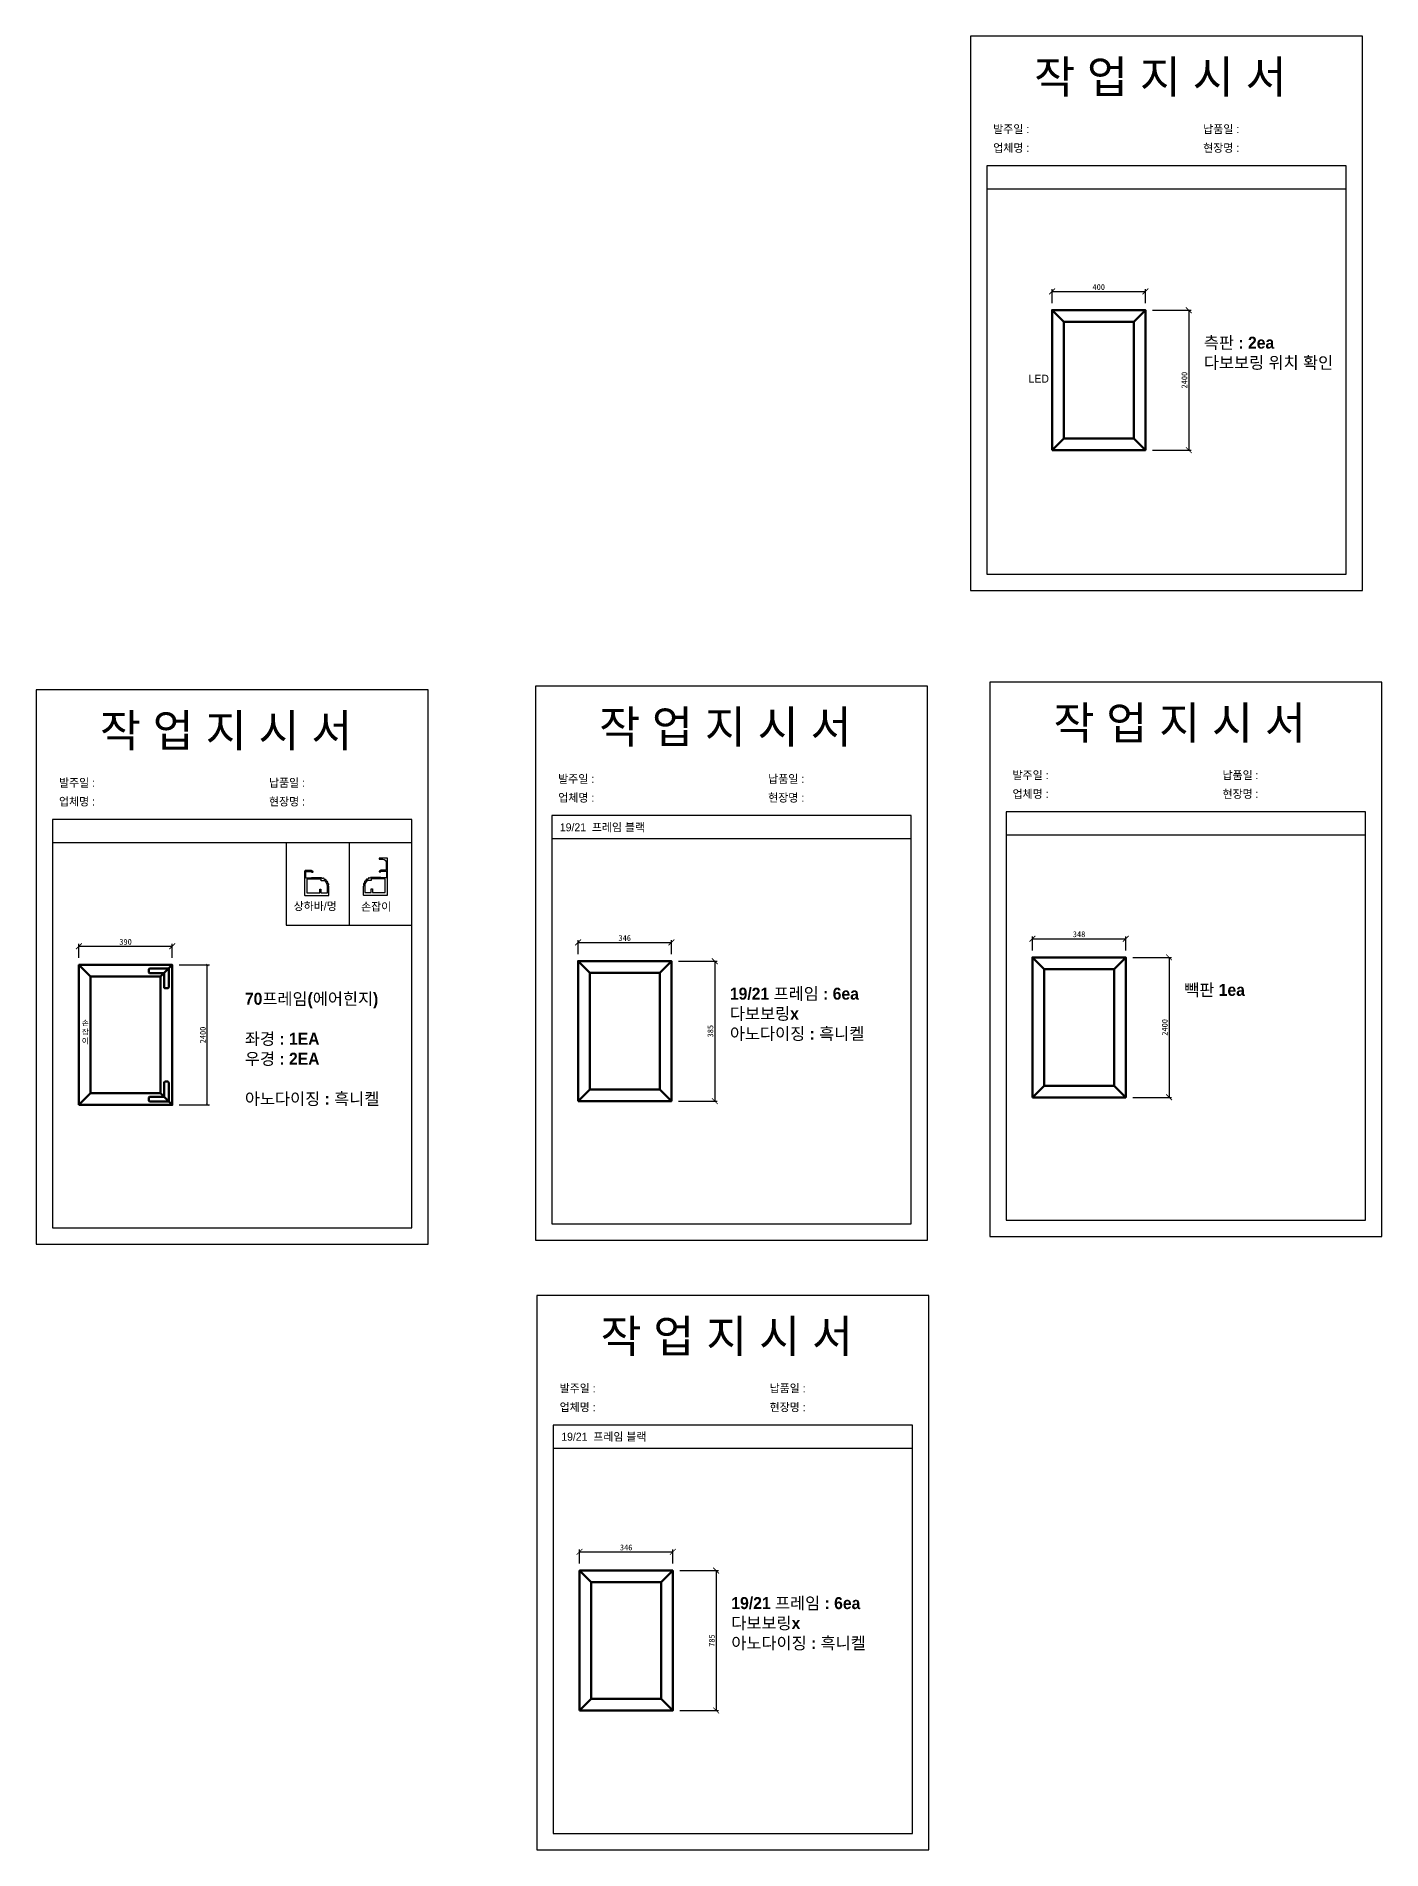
# Model space of a CAD drawing. Header units: millimetres. Extents: x -44117 to 256353, y -2095463 to 65325.
# Drawn here: x 70988 to 76755, y 21244 to 29018 of the extents above; entities that cross this region are included whole.
import ezdxf

# ---------------------------------------------------------------- set-up
doc = ezdxf.new("R2010")
doc.units = ezdxf.units.MM
doc.header["$LTSCALE"] = 10
doc.layers.add('Layer1', color=7, linetype='Continuous', lineweight=70)
doc.dimstyles.new('ISO-25', dxfattribs={"dimtxt": 2.5, "dimasz": 2.5, "dimexe": 1, "dimexo": 1, "dimtad": 1, "dimtxsty": 'Standard', "dimblk": 'ARCHTICK', "dimcen": 2.5, "dimadec": 0, "dimazin": 0, "dimtfac": 1, "dimtmove": 0, "dimatfit": 3, "dimfxl": 0, "dimarcsym": 0})

# ---------------------------------------------------------------- blocks, each defined once
blk = doc.blocks.new('_ArchTick')
at = {"color": 0, "linetype": 'ByBlock', "const_width": 0.15}
blk.add_lwpolyline([(-0.5, -0.5), (0.5, 0.5)], dxfattribs=at)
blk = doc.blocks.new('*D1672')
at = {"color": 0, "lineweight": -2}
for p, q in [((71170.7, 25066.6), (71170.7, 25126.8)), ((71170.7, 25116.8), (71570.7, 25116.8)), ((71570.7, 25066.6), (71570.7, 25126.8))]:
    blk.add_line(p, q, dxfattribs=at)
at = {"layer": 'Defpoints', "color": 0}
for p in [(71570.7, 25116.8), (71170.7, 25036.6), (71570.7, 25036.6)]:
    blk.add_point(p, dxfattribs=at)
at = {"color": 0, "lineweight": -2, "xscale": 25, "yscale": 25, "zscale": 25, "rotation": 180}
blk.add_blockref('_ArchTick', (71170.7, 25116.8), dxfattribs=at)
at = {"color": 0, "lineweight": -2, "xscale": 25, "yscale": 25, "zscale": 25}
blk.add_blockref('_ArchTick', (71570.7, 25116.8), dxfattribs=at)
at = {"color": 0, "insert": (71370.7, 25135.6), "char_height": 25, "attachment_point": 5}
blk.add_mtext('390', dxfattribs=at)
blk = doc.blocks.new('*D1673')
at = {"color": 0, "lineweight": -2}
for p, q in [((71600.7, 25036.6), (71730.7, 25036.6)), ((71720.7, 24436.6), (71720.7, 25036.6)), ((71600.7, 24436.6), (71730.7, 24436.6))]:
    blk.add_line(p, q, dxfattribs=at)
at = {"layer": 'Defpoints', "color": 0}
for p in [(71570.7, 25036.6), (71720.7, 25036.6), (71570.7, 24436.6)]:
    blk.add_point(p, dxfattribs=at)
at = {"color": 0, "lineweight": -2, "xscale": 10, "yscale": 10, "zscale": 10}
for p, rotation in [((71720.7, 25036.6), 90), ((71720.7, 24436.6), 270)]:
    blk.add_blockref('_ArchTick', p, dxfattribs=dict(at, rotation=rotation))
at = {"color": 0, "insert": (71702, 24736.6), "char_height": 25, "attachment_point": 5, "rotation": 90}
blk.add_mtext('2400', dxfattribs=at)
blk = doc.blocks.new('*D1675')
at = {"color": 0, "lineweight": -2}
for p, q in [((73310.3, 25083), (73310.3, 25143.2)), ((73310.3, 25133.2), (73710.3, 25133.2)), ((73710.3, 25083), (73710.3, 25143.2))]:
    blk.add_line(p, q, dxfattribs=at)
at = {"layer": 'Defpoints', "color": 0}
for p in [(73710.3, 25133.2), (73310.3, 25053), (73710.3, 25053)]:
    blk.add_point(p, dxfattribs=at)
at = {"color": 0, "lineweight": -2, "xscale": 25, "yscale": 25, "zscale": 25, "rotation": 180}
blk.add_blockref('_ArchTick', (73310.3, 25133.2), dxfattribs=at)
at = {"color": 0, "lineweight": -2, "xscale": 25, "yscale": 25, "zscale": 25}
blk.add_blockref('_ArchTick', (73710.3, 25133.2), dxfattribs=at)
at = {"color": 0, "insert": (73510.3, 25152), "char_height": 25, "attachment_point": 5}
blk.add_mtext('346', dxfattribs=at)
blk = doc.blocks.new('*D1674')
at = {"color": 0, "lineweight": -2}
for p, q in [((73740.3, 25053), (73906.2, 25053)), ((73896.2, 25053), (73896.2, 24453)), ((73740.3, 24453), (73906.2, 24453))]:
    blk.add_line(p, q, dxfattribs=at)
at = {"layer": 'Defpoints', "color": 0}
for p in [(73710.3, 25053), (73710.3, 24453), (73896.2, 24453)]:
    blk.add_point(p, dxfattribs=at)
at = {"color": 0, "lineweight": -2, "xscale": 25, "yscale": 25, "zscale": 25}
for p, rotation in [((73896.2, 25053), 90), ((73896.2, 24453), 270)]:
    blk.add_blockref('_ArchTick', p, dxfattribs=dict(at, rotation=rotation))
at = {"color": 0, "insert": (73877.4, 24753), "char_height": 25, "attachment_point": 5, "rotation": 90}
blk.add_mtext('385', dxfattribs=at)
blk = doc.blocks.new('*D1677')
at = {"color": 0, "lineweight": -2}
for p, q in [((73316.4, 22470.3), (73316.4, 22530.6)), ((73316.4, 22520.6), (73716.4, 22520.6)), ((73716.4, 22470.3), (73716.4, 22530.6))]:
    blk.add_line(p, q, dxfattribs=at)
at = {"layer": 'Defpoints', "color": 0}
for p in [(73716.4, 22520.6), (73316.4, 22440.3), (73716.4, 22440.3)]:
    blk.add_point(p, dxfattribs=at)
at = {"color": 0, "lineweight": -2, "xscale": 25, "yscale": 25, "zscale": 25, "rotation": 180}
blk.add_blockref('_ArchTick', (73316.4, 22520.6), dxfattribs=at)
at = {"color": 0, "lineweight": -2, "xscale": 25, "yscale": 25, "zscale": 25}
blk.add_blockref('_ArchTick', (73716.4, 22520.6), dxfattribs=at)
at = {"color": 0, "insert": (73516.4, 22539.3), "char_height": 25, "attachment_point": 5}
blk.add_mtext('346', dxfattribs=at)
blk = doc.blocks.new('*D1676')
at = {"color": 0, "lineweight": -2}
for p, q in [((73746.4, 22440.3), (73912.3, 22440.3)), ((73902.3, 22440.3), (73902.3, 21840.3)), ((73746.4, 21840.3), (73912.3, 21840.3))]:
    blk.add_line(p, q, dxfattribs=at)
at = {"layer": 'Defpoints', "color": 0}
for p in [(73716.4, 22440.3), (73716.4, 21840.3), (73902.3, 21840.3)]:
    blk.add_point(p, dxfattribs=at)
at = {"color": 0, "lineweight": -2, "xscale": 25, "yscale": 25, "zscale": 25}
for p, rotation in [((73902.3, 22440.3), 90), ((73902.3, 21840.3), 270)]:
    blk.add_blockref('_ArchTick', p, dxfattribs=dict(at, rotation=rotation))
at = {"color": 0, "insert": (73883.6, 22140.3), "char_height": 25, "attachment_point": 5, "rotation": 90}
blk.add_mtext('785', dxfattribs=at)
blk = doc.blocks.new('*D1845')
at = {"color": 0, "lineweight": -2}
for p, q in [((75257.6, 25099.2), (75257.6, 25159.4)), ((75257.6, 25149.4), (75657.6, 25149.4)), ((75657.6, 25099.2), (75657.6, 25159.4))]:
    blk.add_line(p, q, dxfattribs=at)
at = {"layer": 'Defpoints', "color": 0}
for p in [(75657.6, 25149.4), (75257.6, 25069.2), (75657.6, 25069.2)]:
    blk.add_point(p, dxfattribs=at)
at = {"color": 0, "lineweight": -2, "xscale": 25, "yscale": 25, "zscale": 25, "rotation": 180}
blk.add_blockref('_ArchTick', (75257.6, 25149.4), dxfattribs=at)
at = {"color": 0, "lineweight": -2, "xscale": 25, "yscale": 25, "zscale": 25}
blk.add_blockref('_ArchTick', (75657.6, 25149.4), dxfattribs=at)
at = {"color": 0, "insert": (75457.6, 25168.2), "char_height": 25, "attachment_point": 5}
blk.add_mtext('348', dxfattribs=at)
blk = doc.blocks.new('*D1844')
at = {"color": 0, "lineweight": -2}
for p, q in [((75687.6, 25069.2), (75853.5, 25069.2)), ((75843.5, 25069.2), (75843.5, 24469.2)), ((75687.6, 24469.2), (75853.5, 24469.2))]:
    blk.add_line(p, q, dxfattribs=at)
at = {"layer": 'Defpoints', "color": 0}
for p in [(75657.6, 25069.2), (75657.6, 24469.2), (75843.5, 24469.2)]:
    blk.add_point(p, dxfattribs=at)
at = {"color": 0, "lineweight": -2, "xscale": 25, "yscale": 25, "zscale": 25}
for p, rotation in [((75843.5, 25069.2), 90), ((75843.5, 24469.2), 270)]:
    blk.add_blockref('_ArchTick', p, dxfattribs=dict(at, rotation=rotation))
at = {"color": 0, "insert": (75824.8, 24769.2), "char_height": 25, "attachment_point": 5, "rotation": 90}
blk.add_mtext('2400', dxfattribs=at)
blk = doc.blocks.new('*D1847')
at = {"color": 0, "lineweight": -2}
for p, q in [((75342, 27873.9), (75342, 27934.2)), ((75342, 27924.2), (75742, 27924.2)), ((75742, 27873.9), (75742, 27934.2))]:
    blk.add_line(p, q, dxfattribs=at)
at = {"layer": 'Defpoints', "color": 0}
for p in [(75742, 27924.2), (75342, 27843.9), (75742, 27843.9)]:
    blk.add_point(p, dxfattribs=at)
at = {"color": 0, "lineweight": -2, "xscale": 25, "yscale": 25, "zscale": 25, "rotation": 180}
blk.add_blockref('_ArchTick', (75342, 27924.2), dxfattribs=at)
at = {"color": 0, "lineweight": -2, "xscale": 25, "yscale": 25, "zscale": 25}
blk.add_blockref('_ArchTick', (75742, 27924.2), dxfattribs=at)
at = {"color": 0, "insert": (75542, 27942.9), "char_height": 25, "attachment_point": 5}
blk.add_mtext('400', dxfattribs=at)
blk = doc.blocks.new('*D1846')
at = {"color": 0, "lineweight": -2}
for p, q in [((75772, 27843.9), (75937.9, 27843.9)), ((75927.9, 27843.9), (75927.9, 27243.9)), ((75772, 27243.9), (75937.9, 27243.9))]:
    blk.add_line(p, q, dxfattribs=at)
at = {"layer": 'Defpoints', "color": 0}
for p in [(75742, 27843.9), (75742, 27243.9), (75927.9, 27243.9)]:
    blk.add_point(p, dxfattribs=at)
at = {"color": 0, "lineweight": -2, "xscale": 25, "yscale": 25, "zscale": 25}
for p, rotation in [((75927.9, 27843.9), 90), ((75927.9, 27243.9), 270)]:
    blk.add_blockref('_ArchTick', p, dxfattribs=dict(at, rotation=rotation))
at = {"color": 0, "insert": (75909.1, 27543.9), "char_height": 25, "attachment_point": 5, "rotation": 90}
blk.add_mtext('2400', dxfattribs=at)

msp = doc.modelspace()

# ---------------------------------------------------------------- linework, layer by layer
for p, q in [((76602.07216, 28462.98269), (75062.07216, 28462.98269)), ((76602.07216, 28362.98269), (75062.07216, 28362.98269)), ((72598.02499, 25660.69602), (71058.02499, 25660.69602)), ((74737.56069, 25677.10382), (73197.56069, 25677.10382)), ((76684.90268, 25693.28934), (75144.90268, 25693.28934)), ((76684.90268, 25593.28934), (75144.90268, 25593.28934)), ((72598.02499, 25560.69602), (71058.02499, 25560.69602)), ((72328.7452, 25560.69602), (72328.7452, 25207.67745)), ((74737.56069, 25577.10382), (73197.56069, 25577.10382)), ((74743.72594, 23064.41301), (73203.72594, 23064.41301)), ((74743.72594, 22964.41301), (73203.72594, 22964.41301))]:
    msp.add_line(p, q)
for points in [[(74992.07216, 26642.15241), (76672.07216, 26642.15241), (76672.07216, 29018.15241), (74992.07216, 29018.15241)], [(70988.02499, 23839.86574), (72668.02499, 23839.86574), (72668.02499, 26215.86574), (70988.02499, 26215.86574)], [(73127.56069, 23856.27354), (74807.56069, 23856.27354), (74807.56069, 26232.27354), (73127.56069, 26232.27354)], [(75074.90268, 23872.45906), (76754.90268, 23872.45906), (76754.90268, 26248.45906), (75074.90268, 26248.45906)], [(72598.02499, 25560.69602), (72059.46542, 25560.69602), (72059.46542, 25207.67745), (72598.02499, 25207.67745)], [(73133.72594, 21243.58273), (74813.72594, 21243.58273), (74813.72594, 23619.58273), (73133.72594, 23619.58273)]]:
    msp.add_lwpolyline(points, close=True)
for points in [[(75062.07216, 28462.98269), (75062.07216, 26712.15241), (76602.07216, 26712.15241), (76602.07216, 28462.98269)], [(71058.02499, 25660.69602), (71058.02499, 23909.86574), (72598.02499, 23909.86574), (72598.02499, 25660.69602)], [(73197.56069, 25677.10382), (73197.56069, 23926.27354), (74737.56069, 23926.27354), (74737.56069, 25677.10382)], [(75144.90268, 25693.28934), (75144.90268, 23942.45906), (76684.90268, 23942.45906), (76684.90268, 25693.28934)], [(73203.72594, 23064.41301), (73203.72594, 21313.58273), (74743.72594, 21313.58273), (74743.72594, 23064.41301)]]:
    msp.add_lwpolyline(points)
for points in [[(72140.38593, 25334.13072), (72240.3758, 25334.13072, 0.4142135624), (72242.3758, 25336.13072), (72242.3758, 25372.92422, 0.4142135624), (72241.1758, 25374.12422), (72241.15557, 25374.12422, -0.4043730092), (72239.95626, 25375.28377, 0.022416536), (72239.71437, 25378.35724, -0.4043730092), (72240.71753, 25379.69013, 0.424123069), (72241.70803, 25381.10292, 0.022416536), (72240.93812, 25384.30985, 0.424123069), (72239.41418, 25385.11898, -0.4043730092), (72237.91524, 25385.85117, 0.022416536), (72236.73544, 25388.69945, -0.4043730092), (72237.27761, 25390.2771, 0.424123069), (72237.78306, 25391.92683, 0.022416536), (72236.05983, 25394.73888, 0.424123069), (72234.36044, 25395.03749, -0.4043730092), (72232.70861, 25395.27064, 0.022416536), (72230.70638, 25397.61495, -0.4043730092), (72230.7345, 25399.28292, 0.4241230691), (72230.70542, 25401.0081, 0.022416536), (72228.19755, 25403.15001, 0.424123069), (72226.48907, 25402.90886, -0.4043730092), (72224.84603, 25402.62016, 0.022416536), (72222.21737, 25404.231, -0.4043730092), (72221.72868, 25405.82603, 0.424123069), (72221.16791, 25407.45778, 0.022416536), (72218.12091, 25408.71989, 0.4241230691), (72216.57056, 25407.96259, -0.4043730092), (72215.09715, 25407.1803, 0.022416536), (72212.09937, 25407.9, -0.4043730092), (72211.14171, 25409.26595, 0.424123069), (72210.10414, 25410.64455, 0.0308511276), (72205.5758, 25410.92422), (72168.38593, 25410.92422, 0.4142135624), (72167.18593, 25409.72422), (72167.18593, 25409.32422, -0.4142135624), (72166.38593, 25408.52422), (72144.38593, 25408.52422, -0.4142135624), (72143.18593, 25409.72422), (72143.18593, 25436.12422, -0.4142135624), (72144.38593, 25437.32422), (72166.38593, 25437.32422, -0.4142135624), (72167.18593, 25436.52422), (72167.18593, 25436.12422, 0.4142135624), (72168.38593, 25434.92422), (72173.18593, 25434.92422, 0.855700792), (72173.55248, 25437.26687), (72166.18831, 25441.32422), (72142.38593, 25441.32422, 0.4142135624), (72138.38593, 25437.32422), (72138.38593, 25336.13072, 0.4142135623), (72140.38593, 25334.13072)], [(72209.18593, 25397.32422), (72209.18593, 25404.52422), (72148.38593, 25404.52422), (72148.38593, 25346.12422), (72203.18593, 25346.12422), (72203.18593, 25361.32422, -0.4142135624), (72203.98593, 25362.12422), (72207.58593, 25362.12422, -0.4142135624), (72208.38593, 25361.32422), (72208.38593, 25346.12422), (72235.9758, 25346.12422), (72235.9758, 25374.12422, 0.2205202393), (72225.22065, 25397.32422), (72209.18593, 25397.32422)]]:
    msp.add_lwpolyline(points, format="xyb", close=True)
at = {"color": 7}
for points in [[(72466.63811, 25489.87427, 0.2301863539), (72468.73671, 25489.87427, -0.2466321039), (72470.5965, 25489.89612, 0.118515719), (72471.68741, 25489.63386), (72473.71524, 25489.63386, -0.4173893777), (72487.786, 25475.71467), (72487.786, 25442.42736), (72465.98363, 25442.42736), (72458.61946, 25438.37001, 0.855700792), (72458.986, 25436.02736), (72463.786, 25436.02736, 0.4142135624), (72464.986, 25437.22736), (72464.986, 25437.62736, -0.4142135624), (72465.786, 25438.42736), (72487.786, 25438.42736, -0.4142135624), (72488.986, 25437.22736), (72488.986, 25410.82736, -0.4142135624), (72487.786, 25409.62736), (72465.786, 25409.62736, -0.4142135624), (72464.986, 25410.42736), (72464.986, 25410.82736, 0.4142135624), (72463.786, 25412.02736), (72426.59613, 25412.02736, 0.0308511276), (72422.0678, 25411.74768, 0.4241230691), (72421.03023, 25410.36908, -0.4043730092), (72420.07257, 25409.00314, 0.022416536), (72417.07479, 25408.28343, -0.4043730092), (72415.60138, 25409.06573, 0.424123069), (72414.05103, 25409.82303, 0.022416536), (72411.00403, 25408.56092, 0.4241230691), (72410.44326, 25406.92917, -0.4043730092), (72409.95457, 25405.33414, 0.022416536), (72407.32591, 25403.7233, -0.4043730092), (72405.68287, 25404.012, 0.424123069), (72403.97438, 25404.25315, 0.022416536), (72401.46652, 25402.11123, 0.4241230691), (72401.43744, 25400.38606, -0.4043730092), (72401.46556, 25398.71808, 0.022416536), (72399.46333, 25396.37378, -0.4043730092), (72397.8115, 25396.14062, 0.424123069), (72396.11211, 25395.84202, 0.022416536), (72394.38888, 25393.02996, 0.4241230691), (72394.89433, 25391.38024, -0.4043730092), (72395.4365, 25389.80259, 0.022416536), (72394.2567, 25386.9543, -0.4043730092), (72392.75776, 25386.22211, 0.4241230691), (72391.23382, 25385.41299, 0.022416536), (72390.46391, 25382.20605, 0.424123069), (72391.45441, 25380.79326, -0.4043730092), (72392.45757, 25379.46037, 0.022416536), (72392.21568, 25376.38691, -0.4043730092), (72391.01637, 25375.22736), (72390.99613, 25375.22736, 0.4142135624), (72389.79613, 25374.02736), (72389.79613, 25337.23386, 0.4142135624), (72391.79613, 25335.23386), (72491.786, 25335.23386, 0.4142135624), (72493.786, 25337.23386), (72493.786, 25492.43386, 0.4142135624), (72491.786, 25494.43386), (72459.786, 25494.43386, 0.4142135624), (72457.786, 25492.43386), (72457.786, 25491.63386, 0.4142135624), (72459.786, 25489.63386, 0.1244779229), (72460.73671, 25489.87427, -0.2466321039), (72462.5965, 25489.89612, 0.2404082058), (72464.77832, 25489.89612, -0.2466321039), (72466.63811, 25489.87427)], [(72422.986, 25405.62736), (72422.986, 25398.42736), (72406.95129, 25398.42736, 0.2205202393), (72396.19613, 25375.22736), (72396.19613, 25347.22736), (72423.786, 25347.22736), (72423.786, 25362.42736, -0.4142135624), (72424.586, 25363.22736), (72428.186, 25363.22736, -0.4142135624), (72428.986, 25362.42736), (72428.986, 25347.22736), (72483.786, 25347.22736), (72483.786, 25405.62736), (72422.986, 25405.62736)], [(72422.986, 25405.62736), (72422.986, 25398.42736), (72406.95129, 25398.42736, 0.2205202393), (72396.19613, 25375.22736), (72396.19613, 25347.22736), (72423.786, 25347.22736), (72423.786, 25362.42736, -0.4142135624), (72424.586, 25363.22736), (72428.186, 25363.22736, -0.4142135624), (72428.986, 25362.42736), (72428.986, 25347.22736), (72483.786, 25347.22736), (72483.786, 25405.62736), (72422.986, 25405.62736)]]:
    msp.add_lwpolyline(points, format="xyb", close=True, dxfattribs=at)
at = {"layer": 'Layer1'}
for p, q in [((75391.97422, 27793.92883), (75341.97422, 27843.92883)), ((75691.97422, 27793.92883), (75741.97422, 27843.92883)), ((75391.97422, 27293.92883), (75341.97422, 27243.92883)), ((75741.97422, 27243.92883), (75691.97422, 27293.92883)), ((71220.72681, 24986.57822), (71170.72681, 25036.57822)), ((71520.72681, 24986.57822), (71570.72681, 25036.57822)), ((71570.72681, 25036.57822), (71520.72681, 24986.57822)), ((73360.26252, 25002.98601), (73310.26252, 25052.98601)), ((73660.26252, 25002.98601), (73710.26252, 25052.98601)), ((75307.60451, 25019.17153), (75257.60451, 25069.17153)), ((75607.60451, 25019.17153), (75657.60451, 25069.17153)), ((73360.26252, 24502.98601), (73310.26252, 24452.98601)), ((73710.26252, 24452.98601), (73660.26252, 24502.98601)), ((75307.60451, 24519.17153), (75257.60451, 24469.17153)), ((75657.60451, 24469.17153), (75607.60451, 24519.17153)), ((71220.72681, 24486.57822), (71170.72681, 24436.57822)), ((71570.72681, 24436.57822), (71520.72681, 24486.57822)), ((73366.42777, 22390.2952), (73316.42777, 22440.2952)), ((73666.42777, 22390.2952), (73716.42777, 22440.2952)), ((73366.42777, 21890.2952), (73316.42777, 21840.2952)), ((73716.42777, 21840.2952), (73666.42777, 21890.2952))]:
    msp.add_line(p, q, dxfattribs=at)
for points in [[(75341.97422, 27243.92883), (75741.97422, 27243.92883), (75741.97422, 27843.92883), (75341.97422, 27843.92883)], [(75391.97422, 27293.92883), (75691.97422, 27293.92883), (75691.97422, 27793.92883), (75391.97422, 27793.92883)], [(71170.72681, 24436.57822), (71570.72681, 24436.57822), (71570.72681, 25036.57822), (71170.72681, 25036.57822)], [(73310.26252, 24452.98601), (73710.26252, 24452.98601), (73710.26252, 25052.98601), (73310.26252, 25052.98601)], [(75257.60451, 24469.17153), (75657.60451, 24469.17153), (75657.60451, 25069.17153), (75257.60451, 25069.17153)], [(71220.72681, 24486.57822), (71520.72681, 24486.57822), (71520.72681, 24986.57822), (71220.72681, 24986.57822)], [(73360.26252, 24502.98601), (73660.26252, 24502.98601), (73660.26252, 25002.98601), (73360.26252, 25002.98601)], [(75307.60451, 24519.17153), (75607.60451, 24519.17153), (75607.60451, 25019.17153), (75307.60451, 25019.17153)], [(73316.42777, 21840.2952), (73716.42777, 21840.2952), (73716.42777, 22440.2952), (73316.42777, 22440.2952)], [(73366.42777, 21890.2952), (73666.42777, 21890.2952), (73666.42777, 22390.2952), (73366.42777, 22390.2952)]]:
    msp.add_lwpolyline(points, close=True, dxfattribs=at)
for points in [[(71550.72681, 24936.57822), (71540.72681, 24936.57822, -0.4142135624), (71535.72681, 24941.57822), (71535.72681, 25001.57822), (71475.72681, 25001.57822, -0.4142135624), (71470.72681, 25006.57822), (71470.72681, 25016.57822, -0.4142135624), (71475.72681, 25021.57822), (71555.72681, 25021.57822), (71555.72681, 24941.57822, -0.4142135624)], [(71550.72681, 24536.57822), (71540.72681, 24536.57822, 0.4142135624), (71535.72681, 24531.57822), (71535.72681, 24471.57822), (71475.72681, 24471.57822, 0.4142135624), (71470.72681, 24466.57822), (71470.72681, 24456.57822, 0.4142135624), (71475.72681, 24451.57822), (71555.72681, 24451.57822), (71555.72681, 24531.57822, 0.4142135624)]]:
    msp.add_lwpolyline(points, format="xyb", close=True, dxfattribs=at)

# ---------------------------------------------------------------- texts
at = {"attachment_point": 1}
for s, width, heights, insert, char_height in [('{\\fGulim|b0|i0|c129|p50;작 업 지 시 서}', 3307.3198183, [-155.84554], (75264.87877, 28913.9899), 140), ('{\\fGulim|b0|i0|c129|p50;발주일 :}', 3307.3198183, [-38.18216], (75089.66941, 28637.26948), 34.3), ('{\\fGulim|b0|i0|c129|p50;납품일 :}', 3307.3198183, [-37.67976], (75989.64739, 28637.26948), 34.3), ('{\\fGulim|b0|i0|c129|p50;업체명 : }', 3307.3198183, [-38.2735], (75089.66941, 28556.6133), 34.3), ('{\\fGulim|b0|i0|c129|p50;현장명 : }', 3307.3198183, [-38.2735], (75989.64739, 28556.6133), 34.3), ('{\\fGulim|b1|i0|c129|p50;측판 : 2ea\\P다보보링 위치 확인}', 3307.3198183, [-145.36667], (75992.72854, 27730.31309), 51.45), ('{\\fGulim|b0|i0|c129|p50;LED}', 3307.3198183, [-34.39134], (75241.27326, 27567.2937), 34.3), ('{\\fGulim|b0|i0|c129|p50;작 업 지 시 서}', 3307.3198183, [-155.84554], (71260.83159, 26111.70323), 140), ('{\\fGulim|b0|i0|c129|p50;작 업 지 시 서}', 3307.3198183, [-155.84554], (73400.3673, 26128.11103), 140), ('{\\fGulim|b0|i0|c129|p50;작 업 지 시 서}', 3307.3198183, [-155.84554], (75347.70929, 26144.29655), 140), ('{\\fGulim|b0|i0|c129|p50;발주일 :}', 3307.3198183, [-38.18216], (71085.62224, 25834.98281), 34.3), ('{\\fGulim|b0|i0|c129|p50;납품일 :}', 3307.3198183, [-37.67976], (71985.60022, 25834.98281), 34.3), ('{\\fGulim|b0|i0|c129|p50;발주일 :}', 3307.3198183, [-38.18216], (73225.15794, 25851.39061), 34.3), ('{\\fGulim|b0|i0|c129|p50;납품일 :}', 3307.3198183, [-37.67976], (74125.13593, 25851.39061), 34.3), ('{\\fGulim|b0|i0|c129|p50;발주일 :}', 3307.3198183, [-38.18216], (75172.49993, 25867.57613), 34.3), ('{\\fGulim|b0|i0|c129|p50;납품일 :}', 3307.3198183, [-37.67976], (76072.47792, 25867.57613), 34.3), ('{\\fGulim|b0|i0|c129|p50;업체명 : }', 3307.3198183, [-38.2735], (71085.62224, 25754.32663), 34.3), ('{\\fGulim|b0|i0|c129|p50;현장명 : }', 3307.3198183, [-38.2735], (71985.60022, 25754.32663), 34.3), ('{\\fGulim|b0|i0|c129|p50;업체명 : }', 3307.3198183, [-38.2735], (73225.15794, 25770.73443), 34.3), ('{\\fGulim|b0|i0|c129|p50;현장명 : }', 3307.3198183, [-38.2735], (74125.13593, 25770.73443), 34.3), ('{\\fGulim|b0|i0|c129|p50;업체명 : }', 3307.3198183, [-38.2735], (75172.49993, 25786.91995), 34.3), ('{\\fGulim|b0|i0|c129|p50;현장명 : }', 3307.3198183, [-38.2735], (76072.47792, 25786.91995), 34.3), ('{\\fGulim|b0|i0|c129|p50;19/21  프레임 블랙}', 3307.3198183, [-41.60759], (73232.20014, 25644.06833), 34.3), ('{\\fGulim|b0|i0|c129|p50;상하바/멍}', 3307.3198183, [-41.60759], (72091.19276, 25306.13457), 34.3), ('{\\fGulim|b0|i0|c129|p50;손잡이}', 3307.3198183, [-38.18216], (72380.26791, 25303.64781), 34.3), ('{\\fGulim|b1|i0|c129|p50;빽판 1ea}', 3307.3198183, [-57.16667], (75908.35883, 24955.55579), 51.45), ('{\\fGulim|b1|i0|c129|p50;70프레임(에어힌지)\\P\\P좌경 : 1EA\\P우경 : 2EA\\P\\P아노다이징 : 흑니켈}', 3307.3198183, [-496.53333], (71882.20413, 24917.52303), 51.45), ('{\\fGulim|b1|i0|c129|p50;19/21 프레임 : 6ea\\P다보보링x^J아노다이징 : 흑니켈}', 3307.3198183, [-235.88056], (73961.01684, 24939.37027), 51.45), ('{\\fGulim|b0|i0|c129|p50;손\\P잡\\P이}', 291.2862081, [-105.28252], (71183.16713, 24799.77315), 23.205), ('{\\fGulim|b0|i0|c129|p50;작 업 지 시 서}', 3307.3198183, [-155.84554], (73406.53255, 23515.42022), 140), ('{\\fGulim|b0|i0|c129|p50;발주일 :}', 3307.3198183, [-38.18216], (73231.32319, 23238.6998), 34.3), ('{\\fGulim|b0|i0|c129|p50;납품일 :}', 3307.3198183, [-37.67976], (74131.30117, 23238.6998), 34.3), ('{\\fGulim|b0|i0|c129|p50;업체명 : }', 3307.3198183, [-38.2735], (73231.32319, 23158.04362), 34.3), ('{\\fGulim|b0|i0|c129|p50;현장명 : }', 3307.3198183, [-38.2735], (74131.30117, 23158.04362), 34.3), ('{\\fGulim|b0|i0|c129|p50;19/21  프레임 블랙}', 3307.3198183, [-41.60759], (73238.36539, 23031.37752), 34.3), ('{\\fGulim|b1|i0|c129|p50;19/21 프레임 : 6ea\\P다보보링x^J아노다이징 : 흑니켈}', 3307.3198183, [-235.88056], (73967.18209, 22326.67946), 51.45)]:
    msp.add_mtext_dynamic_manual_height_columns(s, width=width, gutter_width=12.5, heights=heights, dxfattribs=dict(at, insert=insert, char_height=char_height))

# ---------------------------------------------------------------- dimensions: what is measured, and where the dimension line sits
for base, p1, p2, text, picture, middle in [((75741.97422, 27924.18863), (75341.97422, 27843.92883), (75741.97422, 27843.92883), '400', '*D1847', (75541.97422, 27942.93863)), ((71570.72681, 25116.83801), (71170.72681, 25036.57822), (71570.72681, 25036.57822), '390', '*D1672', (71370.72681, 25135.58801)), ((73710.26252, 25133.24581), (73310.26252, 25052.98601), (73710.26252, 25052.98601), '346', '*D1675', (73510.26252, 25151.99581)), ((75657.60451, 25149.43133), (75257.60451, 25069.17153), (75657.60451, 25069.17153), '348', '*D1845', (75457.60451, 25168.18133)), ((73716.42777, 22520.555), (73316.42777, 22440.2952), (73716.42777, 22440.2952), '346', '*D1677', (73516.42777, 22539.305))]:
    dim = msp.add_linear_dim(base=base, p1=p1, p2=p2, text=text, dimstyle='ISO-25', override={"dimscale": 10, "dimexo": 3})
    dim.commit()
    dim.dimension.update_dxf_attribs({"geometry": picture, "text_midpoint": middle})
for base, p1, p2, text, override, picture, middle in [((75927.89421, 27243.92883), (75741.97422, 27843.92883), (75741.97422, 27243.92883), '2400', {"dimscale": 10, "dimexo": 3}, '*D1846', (75909.14421, 27543.92883)), ((71720.72518, 25036.57822), (71570.72681, 24436.57822), (71570.72681, 25036.57822), '2400', {"dimscale": 10, "dimasz": 1, "dimexo": 3}, '*D1673', (71701.97518, 24736.57822)), ((73896.18251, 24452.98601), (73710.26252, 25052.98601), (73710.26252, 24452.98601), '385', {"dimscale": 10, "dimexo": 3}, '*D1674', (73877.43251, 24752.98601)), ((75843.5245, 24469.17153), (75657.60451, 25069.17153), (75657.60451, 24469.17153), '2400', {"dimscale": 10, "dimexo": 3}, '*D1844', (75824.7745, 24769.17153)), ((73902.34776, 21840.2952), (73716.42777, 22440.2952), (73716.42777, 21840.2952), '785', {"dimscale": 10, "dimexo": 3}, '*D1676', (73883.59776, 22140.2952))]:
    dim = msp.add_linear_dim(base=base, p1=p1, p2=p2, angle=90, text=text, dimstyle='ISO-25', override=override)
    dim.commit()
    dim.dimension.update_dxf_attribs({"geometry": picture, "text_midpoint": middle})

doc.saveas('drawing.dxf')
